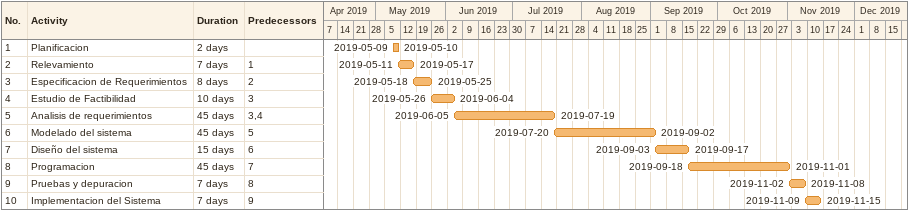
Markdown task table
| ID | Task | Duration | Start | Finish | Predecessors |
|---|---|---|---|---|---|
| 1 | Planificacion | 2d | 2019-05-09 | 2019-05-10 |  |
| 2 | Relevamiento | 7d | 2019-05-11 | 2019-05-17 | 1 |
| 3 | Especificacion de Requerimientos | 8d | 2019-05-18 | 2019-05-25 | 2 |
| 4 | Estudio de Factibilidad | 10d | 2019-05-26 | 2019-06-04 | 3 |
| 5 | Analisis de requerimientos | 45d | 2019-06-05 | 2019-07-19 | 3, 4 |
| 6 | Modelado del sistema | 45d | 2019-07-20 | 2019-09-02 | 5 |
| 7 | Diseño del sistema | 15d | 2019-09-03 | 2019-09-17 | 6 |
| 8 | Programacion | 45d | 2019-09-18 | 2019-11-01 | 7 |
| 9 | Pruebas y depuracion | 7d | 2019-11-02 | 2019-11-08 | 8 |
| 10 | Implementacion del Sistema | 7d | 2019-11-09 | 2019-11-15 | 9 |
